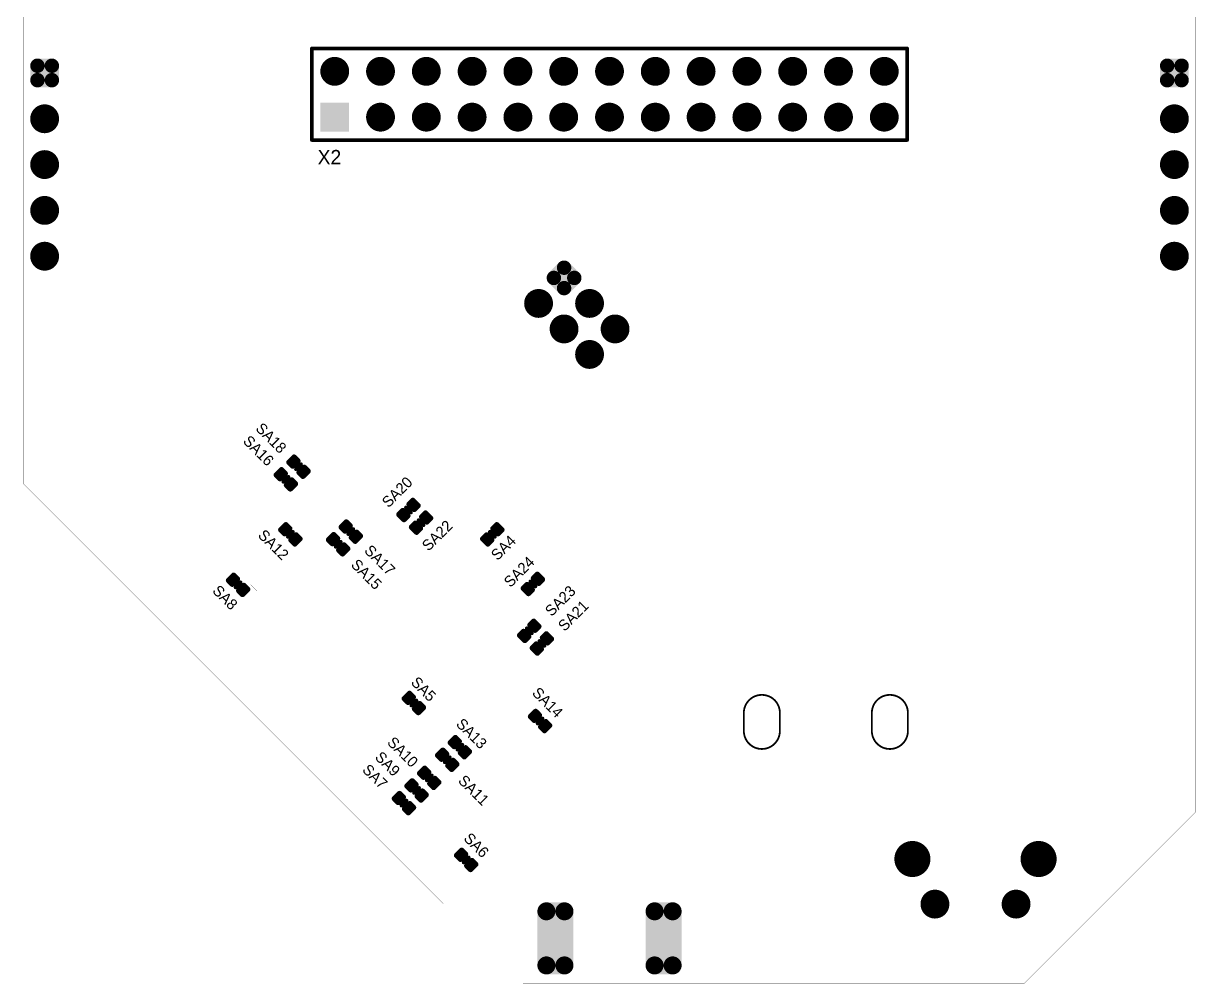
# Model space of a CAD drawing. Extents: x 199 to 362, y 337 to 503.
# Drawn here: x 296.6 to 361.6, y 349.9 to 403.1 of the extents above; entities that cross this region are included whole.
import ezdxf

# ---------------------------------------------------------------- set-up
doc = ezdxf.new("R2010")
doc.units = 0
doc.header["$MEASUREMENT"] = 0
for name, color, linetype in [('BOARD', 250, 'Continuous'), ('BOT_ASSY', 253, 'Continuous'), ('BOT_SILK', 250, 'Continuous'), ('BOTTOM', 254, 'Continuous')]:
    doc.layers.add(name, color=color, linetype=linetype)

# ---------------------------------------------------------------- blocks, each defined once
blk = doc.blocks.new('UNIT_DISC')
at = {"linetype": 'Continuous', "const_width": 0.5}
blk.add_lwpolyline([(0.25, 0, 1), (-0.25, 0, 1)], format="xyb", close=True, dxfattribs=at)
blk = doc.blocks.new('PBD_26_4140')
at = {"layer": 'BOT_ASSY', "linetype": 'Continuous'}
for points, const_width in [([(257.41, 401.74), (224.39, 401.74)], 0.01), ([(224.39, 401.74), (224.39, 396.66)], 0.01), ([(240.9, 396.66), (240.9, 401.74)], 0.0001), ([(257.41, 396.66), (257.41, 401.74)], 0.01), ([(257.41, 399.2), (224.39, 399.2)], 0.0001), ([(224.39, 396.66), (257.41, 396.66)], 0.01)]:
    blk.add_lwpolyline(points, dxfattribs=dict(at, const_width=const_width))
at = {"layer": 'BOT_SILK', "linetype": 'Continuous', "const_width": 0.2}
for points in [[(257.41, 401.74), (224.39, 401.74)], [(224.39, 401.74), (224.39, 396.66)], [(257.41, 396.66), (257.41, 401.74)], [(224.39, 396.66), (257.41, 396.66)]]:
    blk.add_lwpolyline(points, dxfattribs=at)
at = {"layer": 'BOT_ASSY'}
for p, xscale, yscale, zscale in [((224.39, 401.74), 0.01, 0.01, 0.01), ((224.39, 401.74), 0.01, 0.01, 0.01), ((240.9, 401.74), 0.0001, 0.0001, 0.0001), ((257.41, 401.74), 0.01, 0.01, 0.01), ((257.41, 401.74), 0.01, 0.01, 0.01), ((224.39, 399.2), 0.0001, 0.0001, 0.0001), ((257.41, 399.2), 0.0001, 0.0001, 0.0001), ((224.39, 396.66), 0.01, 0.01, 0.01), ((224.39, 396.66), 0.01, 0.01, 0.01), ((240.9, 396.66), 0.0001, 0.0001, 0.0001), ((257.41, 396.66), 0.01, 0.01, 0.01), ((257.41, 396.66), 0.01, 0.01, 0.01)]:
    blk.add_blockref('UNIT_DISC', p, dxfattribs=dict(at, xscale=xscale, yscale=yscale, zscale=zscale))
at = {"layer": 'BOT_SILK', "xscale": 0.2, "yscale": 0.2, "zscale": 0.2}
for p in [(224.39, 401.74), (224.39, 401.74), (257.41, 401.74), (257.41, 401.74), (224.39, 396.66), (224.39, 396.66), (257.41, 396.66), (257.41, 396.66)]:
    blk.add_blockref('UNIT_DISC', p, dxfattribs=at)
blk = doc.blocks.new('SHAPE_EL_787_787_0_0_0_0')
at = {"xscale": 2, "yscale": 2, "zscale": 2}
blk.add_blockref('UNIT_DISC', (0, 0), dxfattribs=at)
blk = doc.blocks.new('SHAPE_EL_629_629_0_0_0_0')
at = {"xscale": 1.6, "yscale": 1.6, "zscale": 1.6}
blk.add_blockref('UNIT_DISC', (0, 0), dxfattribs=at)
blk = doc.blocks.new('SHAPE_SQ_629_629_0_0_0_0')
blk.add_solid([(-0.8, -0.8), (0.8, -0.8), (-0.8, 0.8), (0.8, 0.8)])
blk = doc.blocks.new('SHAPE_RR_1574_787_0_0_0_0')
for points in [[(-1.5, -1), (1.5, -1), (-1.5, 1), (1.5, 1)], [(-2, -0.5), (2, -0.5), (-2, 0.5), (2, 0.5)]]:
    blk.add_solid(points)
for p in [(-1.5, 0.5), (1.5, 0.5), (-1.5, -0.5), (1.5, -0.5)]:
    blk.add_blockref('UNIT_DISC', p)
blk = doc.blocks.new('SHAPE_RR_629_629_0_0_0_0')
for points in [[(-0.4, -0.8), (0.4, -0.8), (-0.4, 0.8), (0.4, 0.8)], [(-0.8, -0.4), (0.8, -0.4), (-0.8, 0.4), (0.8, 0.4)]]:
    blk.add_solid(points)
at = {"xscale": 0.8, "yscale": 0.8, "zscale": 0.8}
for p in [(-0.4, 0.4), (0.4, 0.4), (-0.4, -0.4), (0.4, -0.4)]:
    blk.add_blockref('UNIT_DISC', p, dxfattribs=at)
blk = doc.blocks.new('JUMPER_0603_1395')
at = {"layer": 'BOT_ASSY', "linetype": 'Continuous', "const_width": 0.0001}
for points in [[(261.85355, 373.06066), (260.43934, 371.64645)], [(262.56066, 372.35355), (261.85355, 373.06066)], [(261.14645, 370.93934), (262.56066, 372.35355)], [(260.43934, 371.64645), (261.14645, 370.93934)]]:
    blk.add_lwpolyline(points, dxfattribs=at)
at = {"layer": 'BOT_SILK', "linetype": 'Continuous', "const_width": 0.2}
blk.add_lwpolyline([(261.64142, 371.85858), (261.35858, 372.14142)], dxfattribs=at)
at = {"layer": 'BOT_ASSY', "xscale": 0.0001, "yscale": 0.0001, "zscale": 0.0001}
for p in [(261.85355, 373.06066), (261.85355, 373.06066), (262.56066, 372.35355), (262.56066, 372.35355), (260.43934, 371.64645), (260.43934, 371.64645), (261.14645, 370.93934), (261.14645, 370.93934)]:
    blk.add_blockref('UNIT_DISC', p, dxfattribs=at)
at = {"layer": 'BOT_SILK', "xscale": 0.2, "yscale": 0.2, "zscale": 0.2}
for p in [(261.35858, 372.14142), (261.64142, 371.85858)]:
    blk.add_blockref('UNIT_DISC', p, dxfattribs=at)
blk = doc.blocks.new('SHAPE_RR_236_275_0_0_0_0')
for points in [[(-0.3, -0.2), (0.3, -0.2), (-0.3, 0.2), (0.3, 0.2)], [(-0.15, -0.35), (0.15, -0.35), (-0.15, 0.35), (0.15, 0.35)]]:
    blk.add_solid(points)
at = {"xscale": 0.3, "yscale": 0.3, "zscale": 0.3}
for p in [(-0.15, 0.2), (0.15, 0.2), (-0.15, -0.2), (0.15, -0.2)]:
    blk.add_blockref('UNIT_DISC', p, dxfattribs=at)
blk = doc.blocks.new('SMD60_70_F')
at = {"layer": 'BOTTOM'}
blk.add_blockref('SHAPE_RR_236_275_0_0_0_0', (0, 0), dxfattribs=at)
blk = doc.blocks.new('JUMPER_0603_2507')
at = {"layer": 'BOT_ASSY', "linetype": 'Continuous', "const_width": 0.0001}
for points in [[(258.95355, 375.86066), (257.53934, 374.44645)], [(259.66066, 375.15355), (258.95355, 375.86066)], [(258.24645, 373.73934), (259.66066, 375.15355)], [(257.53934, 374.44645), (258.24645, 373.73934)]]:
    blk.add_lwpolyline(points, dxfattribs=at)
at = {"layer": 'BOT_SILK', "linetype": 'Continuous', "const_width": 0.2}
blk.add_lwpolyline([(258.74142, 374.65858), (258.45858, 374.94142)], dxfattribs=at)
at = {"layer": 'BOT_ASSY', "xscale": 0.0001, "yscale": 0.0001, "zscale": 0.0001}
for p in [(258.95355, 375.86066), (258.95355, 375.86066), (259.66066, 375.15355), (259.66066, 375.15355), (257.53934, 374.44645), (257.53934, 374.44645), (258.24645, 373.73934), (258.24645, 373.73934)]:
    blk.add_blockref('UNIT_DISC', p, dxfattribs=at)
at = {"layer": 'BOT_SILK', "xscale": 0.2, "yscale": 0.2, "zscale": 0.2}
for p in [(258.45858, 374.94142), (258.74142, 374.65858)]:
    blk.add_blockref('UNIT_DISC', p, dxfattribs=at)
blk = doc.blocks.new('JUMPER_0603_2479')
at = {"layer": 'BOT_ASSY', "linetype": 'Continuous', "const_width": 0.0001}
for points in [[(258.50355, 379.61066), (257.08934, 378.19645)], [(259.21066, 378.90355), (258.50355, 379.61066)], [(257.79645, 377.48934), (259.21066, 378.90355)], [(257.08934, 378.19645), (257.79645, 377.48934)]]:
    blk.add_lwpolyline(points, dxfattribs=at)
at = {"layer": 'BOT_SILK', "linetype": 'Continuous', "const_width": 0.2}
blk.add_lwpolyline([(258.00858, 378.69142), (258.29142, 378.40858)], dxfattribs=at)
at = {"layer": 'BOT_ASSY', "xscale": 0.0001, "yscale": 0.0001, "zscale": 0.0001}
for p in [(258.50355, 379.61066), (258.50355, 379.61066), (259.21066, 378.90355), (259.21066, 378.90355), (257.08934, 378.19645), (257.08934, 378.19645), (257.79645, 377.48934), (257.79645, 377.48934)]:
    blk.add_blockref('UNIT_DISC', p, dxfattribs=at)
at = {"layer": 'BOT_SILK', "xscale": 0.2, "yscale": 0.2, "zscale": 0.2}
for p in [(258.00858, 378.69142), (258.29142, 378.40858)]:
    blk.add_blockref('UNIT_DISC', p, dxfattribs=at)
blk = doc.blocks.new('JUMPER_0603_2493')
at = {"layer": 'BOT_ASSY', "linetype": 'Continuous', "const_width": 0.0001}
for points in [[(259.20355, 378.91066), (257.78934, 377.49645)], [(259.91066, 378.20355), (259.20355, 378.91066)], [(258.49645, 376.78934), (259.91066, 378.20355)], [(257.78934, 377.49645), (258.49645, 376.78934)]]:
    blk.add_lwpolyline(points, dxfattribs=at)
at = {"layer": 'BOT_SILK', "linetype": 'Continuous', "const_width": 0.2}
blk.add_lwpolyline([(258.70858, 377.99142), (258.99142, 377.70858)], dxfattribs=at)
at = {"layer": 'BOT_ASSY', "xscale": 0.0001, "yscale": 0.0001, "zscale": 0.0001}
for p in [(259.20355, 378.91066), (259.20355, 378.91066), (259.91066, 378.20355), (259.91066, 378.20355), (257.78934, 377.49645), (257.78934, 377.49645), (258.49645, 376.78934), (258.49645, 376.78934)]:
    blk.add_blockref('UNIT_DISC', p, dxfattribs=at)
at = {"layer": 'BOT_SILK', "xscale": 0.2, "yscale": 0.2, "zscale": 0.2}
for p in [(258.70858, 377.99142), (258.99142, 377.70858)]:
    blk.add_blockref('UNIT_DISC', p, dxfattribs=at)
blk = doc.blocks.new('JUMPER_0603_2251')
at = {"layer": 'BOT_ASSY', "linetype": 'Continuous', "const_width": 0.0001}
for points in [[(245.10355, 365.51066), (243.68934, 364.09645)], [(245.81066, 364.80355), (245.10355, 365.51066)], [(244.39645, 363.38934), (245.81066, 364.80355)], [(243.68934, 364.09645), (244.39645, 363.38934)]]:
    blk.add_lwpolyline(points, dxfattribs=at)
at = {"layer": 'BOT_SILK', "linetype": 'Continuous', "const_width": 0.2}
blk.add_lwpolyline([(244.60858, 364.59142), (244.89142, 364.30858)], dxfattribs=at)
at = {"layer": 'BOT_ASSY', "xscale": 0.0001, "yscale": 0.0001, "zscale": 0.0001}
for p in [(245.10355, 365.51066), (245.10355, 365.51066), (245.81066, 364.80355), (245.81066, 364.80355), (243.68934, 364.09645), (243.68934, 364.09645), (244.39645, 363.38934), (244.39645, 363.38934)]:
    blk.add_blockref('UNIT_DISC', p, dxfattribs=at)
at = {"layer": 'BOT_SILK', "xscale": 0.2, "yscale": 0.2, "zscale": 0.2}
for p in [(244.60858, 364.59142), (244.89142, 364.30858)]:
    blk.add_blockref('UNIT_DISC', p, dxfattribs=at)
blk = doc.blocks.new('JUMPER_0603_2451')
at = {"layer": 'BOT_ASSY', "linetype": 'Continuous', "const_width": 0.0001}
for points in [[(250.99645, 376.51066), (250.28934, 375.80355)], [(252.41066, 375.09645), (250.99645, 376.51066)], [(250.28934, 375.80355), (251.70355, 374.38934)], [(251.70355, 374.38934), (252.41066, 375.09645)]]:
    blk.add_lwpolyline(points, dxfattribs=at)
at = {"layer": 'BOT_SILK', "linetype": 'Continuous', "const_width": 0.2}
blk.add_lwpolyline([(251.49142, 375.59142), (251.20858, 375.30858)], dxfattribs=at)
at = {"layer": 'BOT_ASSY', "xscale": 0.0001, "yscale": 0.0001, "zscale": 0.0001}
for p in [(250.99645, 376.51066), (250.99645, 376.51066), (250.28934, 375.80355), (250.28934, 375.80355), (252.41066, 375.09645), (252.41066, 375.09645), (251.70355, 374.38934), (251.70355, 374.38934)]:
    blk.add_blockref('UNIT_DISC', p, dxfattribs=at)
at = {"layer": 'BOT_SILK', "xscale": 0.2, "yscale": 0.2, "zscale": 0.2}
for p in [(251.20858, 375.30858), (251.49142, 375.59142)]:
    blk.add_blockref('UNIT_DISC', p, dxfattribs=at)
blk = doc.blocks.new('JUMPER_0603_3354')
at = {"layer": 'BOT_ASSY', "linetype": 'Continuous', "const_width": 0.0001}
for points in [[(252.10355, 366.51066), (250.68934, 365.09645)], [(252.81066, 365.80355), (252.10355, 366.51066)], [(251.39645, 364.38934), (252.81066, 365.80355)], [(250.68934, 365.09645), (251.39645, 364.38934)]]:
    blk.add_lwpolyline(points, dxfattribs=at)
at = {"layer": 'BOT_SILK', "linetype": 'Continuous', "const_width": 0.2}
blk.add_lwpolyline([(251.89142, 365.30858), (251.60858, 365.59142)], dxfattribs=at)
at = {"layer": 'BOT_ASSY', "xscale": 0.0001, "yscale": 0.0001, "zscale": 0.0001}
for p in [(252.10355, 366.51066), (252.10355, 366.51066), (252.81066, 365.80355), (252.81066, 365.80355), (250.68934, 365.09645), (250.68934, 365.09645), (251.39645, 364.38934), (251.39645, 364.38934)]:
    blk.add_blockref('UNIT_DISC', p, dxfattribs=at)
at = {"layer": 'BOT_SILK', "xscale": 0.2, "yscale": 0.2, "zscale": 0.2}
for p in [(251.60858, 365.59142), (251.89142, 365.30858)]:
    blk.add_blockref('UNIT_DISC', p, dxfattribs=at)
blk = doc.blocks.new('JUMPER_0603_2294')
at = {"layer": 'BOT_ASSY', "linetype": 'Continuous', "const_width": 0.0001}
for points in [[(244.29645, 369.81066), (243.58934, 369.10355)], [(245.71066, 368.39645), (244.29645, 369.81066)], [(243.58934, 369.10355), (245.00355, 367.68934)], [(245.00355, 367.68934), (245.71066, 368.39645)]]:
    blk.add_lwpolyline(points, dxfattribs=at)
at = {"layer": 'BOT_SILK', "linetype": 'Continuous', "const_width": 0.2}
blk.add_lwpolyline([(244.79142, 368.89142), (244.50858, 368.60858)], dxfattribs=at)
at = {"layer": 'BOT_ASSY', "xscale": 0.0001, "yscale": 0.0001, "zscale": 0.0001}
for p in [(244.29645, 369.81066), (244.29645, 369.81066), (243.58934, 369.10355), (243.58934, 369.10355), (245.71066, 368.39645), (245.71066, 368.39645), (245.00355, 367.68934), (245.00355, 367.68934)]:
    blk.add_blockref('UNIT_DISC', p, dxfattribs=at)
at = {"layer": 'BOT_SILK', "xscale": 0.2, "yscale": 0.2, "zscale": 0.2}
for p in [(244.50858, 368.60858), (244.79142, 368.89142)]:
    blk.add_blockref('UNIT_DISC', p, dxfattribs=at)
blk = doc.blocks.new('JUMPER_0603_1940')
at = {"layer": 'BOT_ASSY', "linetype": 'Continuous', "const_width": 0.0001}
for points in [[(256.30355, 375.31066), (254.88934, 373.89645)], [(257.01066, 374.60355), (256.30355, 375.31066)], [(255.59645, 373.18934), (257.01066, 374.60355)], [(254.88934, 373.89645), (255.59645, 373.18934)]]:
    blk.add_lwpolyline(points, dxfattribs=at)
at = {"layer": 'BOT_SILK', "linetype": 'Continuous', "const_width": 0.2}
blk.add_lwpolyline([(256.09142, 374.10858), (255.80858, 374.39142)], dxfattribs=at)
at = {"layer": 'BOT_ASSY', "xscale": 0.0001, "yscale": 0.0001, "zscale": 0.0001}
for p in [(256.30355, 375.31066), (256.30355, 375.31066), (257.01066, 374.60355), (257.01066, 374.60355), (254.88934, 373.89645), (254.88934, 373.89645), (255.59645, 373.18934), (255.59645, 373.18934)]:
    blk.add_blockref('UNIT_DISC', p, dxfattribs=at)
at = {"layer": 'BOT_SILK', "xscale": 0.2, "yscale": 0.2, "zscale": 0.2}
for p in [(255.80858, 374.39142), (256.09142, 374.10858)]:
    blk.add_blockref('UNIT_DISC', p, dxfattribs=at)
blk = doc.blocks.new('JUMPER_0603_1337')
at = {"layer": 'BOT_ASSY', "linetype": 'Continuous', "const_width": 0.0001}
for points in [[(255.60355, 376.01066), (254.18934, 374.59645)], [(256.31066, 375.30355), (255.60355, 376.01066)], [(254.89645, 373.88934), (256.31066, 375.30355)], [(254.18934, 374.59645), (254.89645, 373.88934)]]:
    blk.add_lwpolyline(points, dxfattribs=at)
at = {"layer": 'BOT_SILK', "linetype": 'Continuous', "const_width": 0.2}
blk.add_lwpolyline([(255.39142, 374.80858), (255.10858, 375.09142)], dxfattribs=at)
at = {"layer": 'BOT_ASSY', "xscale": 0.0001, "yscale": 0.0001, "zscale": 0.0001}
for p in [(255.60355, 376.01066), (255.60355, 376.01066), (256.31066, 375.30355), (256.31066, 375.30355), (254.18934, 374.59645), (254.18934, 374.59645), (254.89645, 373.88934), (254.89645, 373.88934)]:
    blk.add_blockref('UNIT_DISC', p, dxfattribs=at)
at = {"layer": 'BOT_SILK', "xscale": 0.2, "yscale": 0.2, "zscale": 0.2}
for p in [(255.10858, 375.09142), (255.39142, 374.80858)]:
    blk.add_blockref('UNIT_DISC', p, dxfattribs=at)
blk = doc.blocks.new('JUMPER_0603_1208')
at = {"layer": 'BOT_ASSY', "linetype": 'Continuous', "const_width": 0.0001}
for points in [[(244.79645, 373.11066), (244.08934, 372.40355)], [(246.21066, 371.69645), (244.79645, 373.11066)], [(244.08934, 372.40355), (245.50355, 370.98934)], [(245.50355, 370.98934), (246.21066, 371.69645)]]:
    blk.add_lwpolyline(points, dxfattribs=at)
at = {"layer": 'BOT_SILK', "linetype": 'Continuous', "const_width": 0.2}
blk.add_lwpolyline([(245.29142, 372.19142), (245.00858, 371.90858)], dxfattribs=at)
at = {"layer": 'BOT_ASSY', "xscale": 0.0001, "yscale": 0.0001, "zscale": 0.0001}
for p in [(244.79645, 373.11066), (244.79645, 373.11066), (244.08934, 372.40355), (244.08934, 372.40355), (246.21066, 371.69645), (246.21066, 371.69645), (245.50355, 370.98934), (245.50355, 370.98934)]:
    blk.add_blockref('UNIT_DISC', p, dxfattribs=at)
at = {"layer": 'BOT_SILK', "xscale": 0.2, "yscale": 0.2, "zscale": 0.2}
for p in [(245.00858, 371.90858), (245.29142, 372.19142)]:
    blk.add_blockref('UNIT_DISC', p, dxfattribs=at)
blk = doc.blocks.new('JUMPER_0603_1225')
at = {"layer": 'BOT_ASSY', "linetype": 'Continuous', "const_width": 0.0001}
for points in [[(247.04645, 375.86066), (246.33934, 375.15355)], [(248.46066, 374.44645), (247.04645, 375.86066)], [(246.33934, 375.15355), (247.75355, 373.73934)], [(247.75355, 373.73934), (248.46066, 374.44645)]]:
    blk.add_lwpolyline(points, dxfattribs=at)
at = {"layer": 'BOT_SILK', "linetype": 'Continuous', "const_width": 0.2}
blk.add_lwpolyline([(247.54142, 374.94142), (247.25858, 374.65858)], dxfattribs=at)
at = {"layer": 'BOT_ASSY', "xscale": 0.0001, "yscale": 0.0001, "zscale": 0.0001}
for p in [(247.04645, 375.86066), (247.04645, 375.86066), (246.33934, 375.15355), (246.33934, 375.15355), (248.46066, 374.44645), (248.46066, 374.44645), (247.75355, 373.73934), (247.75355, 373.73934)]:
    blk.add_blockref('UNIT_DISC', p, dxfattribs=at)
at = {"layer": 'BOT_SILK', "xscale": 0.2, "yscale": 0.2, "zscale": 0.2}
for p in [(247.25858, 374.65858), (247.54142, 374.94142)]:
    blk.add_blockref('UNIT_DISC', p, dxfattribs=at)
blk = doc.blocks.new('JUMPER_0603_1194')
at = {"layer": 'BOT_ASSY', "linetype": 'Continuous', "const_width": 0.0001}
for points in [[(244.99645, 370.51066), (244.28934, 369.80355)], [(246.41066, 369.09645), (244.99645, 370.51066)], [(244.28934, 369.80355), (245.70355, 368.38934)], [(245.70355, 368.38934), (246.41066, 369.09645)]]:
    blk.add_lwpolyline(points, dxfattribs=at)
at = {"layer": 'BOT_SILK', "linetype": 'Continuous', "const_width": 0.2}
blk.add_lwpolyline([(245.49142, 369.59142), (245.20858, 369.30858)], dxfattribs=at)
at = {"layer": 'BOT_ASSY', "xscale": 0.0001, "yscale": 0.0001, "zscale": 0.0001}
for p in [(244.99645, 370.51066), (244.99645, 370.51066), (244.28934, 369.80355), (244.28934, 369.80355), (246.41066, 369.09645), (246.41066, 369.09645), (245.70355, 368.38934), (245.70355, 368.38934)]:
    blk.add_blockref('UNIT_DISC', p, dxfattribs=at)
at = {"layer": 'BOT_SILK', "xscale": 0.2, "yscale": 0.2, "zscale": 0.2}
for p in [(245.20858, 369.30858), (245.49142, 369.59142)]:
    blk.add_blockref('UNIT_DISC', p, dxfattribs=at)
blk = doc.blocks.new('JUMPER_0603_2465')
at = {"layer": 'BOT_ASSY', "linetype": 'Continuous', "const_width": 0.0001}
for points in [[(251.69645, 377.21066), (250.98934, 376.50355)], [(253.11066, 375.79645), (251.69645, 377.21066)], [(250.98934, 376.50355), (252.40355, 375.08934)], [(252.40355, 375.08934), (253.11066, 375.79645)]]:
    blk.add_lwpolyline(points, dxfattribs=at)
at = {"layer": 'BOT_SILK', "linetype": 'Continuous', "const_width": 0.2}
blk.add_lwpolyline([(252.19142, 376.29142), (251.90858, 376.00858)], dxfattribs=at)
at = {"layer": 'BOT_ASSY', "xscale": 0.0001, "yscale": 0.0001, "zscale": 0.0001}
for p in [(251.69645, 377.21066), (251.69645, 377.21066), (250.98934, 376.50355), (250.98934, 376.50355), (253.11066, 375.79645), (253.11066, 375.79645), (252.40355, 375.08934), (252.40355, 375.08934)]:
    blk.add_blockref('UNIT_DISC', p, dxfattribs=at)
at = {"layer": 'BOT_SILK', "xscale": 0.2, "yscale": 0.2, "zscale": 0.2}
for p in [(251.90858, 376.00858), (252.19142, 376.29142)]:
    blk.add_blockref('UNIT_DISC', p, dxfattribs=at)
blk = doc.blocks.new('JUMPER_0603_2421')
at = {"layer": 'BOT_ASSY', "linetype": 'Continuous', "const_width": 0.0001}
for points in [[(251.95355, 361.66066), (250.53934, 360.24645)], [(252.66066, 360.95355), (251.95355, 361.66066)], [(251.24645, 359.53934), (252.66066, 360.95355)], [(250.53934, 360.24645), (251.24645, 359.53934)]]:
    blk.add_lwpolyline(points, dxfattribs=at)
at = {"layer": 'BOT_SILK', "linetype": 'Continuous', "const_width": 0.2}
blk.add_lwpolyline([(251.45858, 360.74142), (251.74142, 360.45858)], dxfattribs=at)
at = {"layer": 'BOT_ASSY', "xscale": 0.0001, "yscale": 0.0001, "zscale": 0.0001}
for p in [(251.95355, 361.66066), (251.95355, 361.66066), (252.66066, 360.95355), (252.66066, 360.95355), (250.53934, 360.24645), (250.53934, 360.24645), (251.24645, 359.53934), (251.24645, 359.53934)]:
    blk.add_blockref('UNIT_DISC', p, dxfattribs=at)
at = {"layer": 'BOT_SILK', "xscale": 0.2, "yscale": 0.2, "zscale": 0.2}
for p in [(251.45858, 360.74142), (251.74142, 360.45858)]:
    blk.add_blockref('UNIT_DISC', p, dxfattribs=at)
blk = doc.blocks.new('JUMPER_0603_2393')
at = {"layer": 'BOT_ASSY', "linetype": 'Continuous', "const_width": 0.0001}
for points in [[(252.65355, 360.96066), (251.23934, 359.54645)], [(253.36066, 360.25355), (252.65355, 360.96066)], [(251.94645, 358.83934), (253.36066, 360.25355)], [(251.23934, 359.54645), (251.94645, 358.83934)]]:
    blk.add_lwpolyline(points, dxfattribs=at)
at = {"layer": 'BOT_SILK', "linetype": 'Continuous', "const_width": 0.2}
blk.add_lwpolyline([(252.15858, 360.04142), (252.44142, 359.75858)], dxfattribs=at)
at = {"layer": 'BOT_ASSY', "xscale": 0.0001, "yscale": 0.0001, "zscale": 0.0001}
for p in [(252.65355, 360.96066), (252.65355, 360.96066), (253.36066, 360.25355), (253.36066, 360.25355), (251.23934, 359.54645), (251.23934, 359.54645), (251.94645, 358.83934), (251.94645, 358.83934)]:
    blk.add_blockref('UNIT_DISC', p, dxfattribs=at)
at = {"layer": 'BOT_SILK', "xscale": 0.2, "yscale": 0.2, "zscale": 0.2}
for p in [(252.15858, 360.04142), (252.44142, 359.75858)]:
    blk.add_blockref('UNIT_DISC', p, dxfattribs=at)
blk = doc.blocks.new('JUMPER_0603_2407')
at = {"layer": 'BOT_ASSY', "linetype": 'Continuous', "const_width": 0.0001}
for points in [[(251.25355, 362.36066), (249.83934, 360.94645)], [(251.96066, 361.65355), (251.25355, 362.36066)], [(250.54645, 360.23934), (251.96066, 361.65355)], [(249.83934, 360.94645), (250.54645, 360.23934)]]:
    blk.add_lwpolyline(points, dxfattribs=at)
at = {"layer": 'BOT_SILK', "linetype": 'Continuous', "const_width": 0.2}
blk.add_lwpolyline([(250.75858, 361.44142), (251.04142, 361.15858)], dxfattribs=at)
at = {"layer": 'BOT_ASSY', "xscale": 0.0001, "yscale": 0.0001, "zscale": 0.0001}
for p in [(251.25355, 362.36066), (251.25355, 362.36066), (251.96066, 361.65355), (251.96066, 361.65355), (249.83934, 360.94645), (249.83934, 360.94645), (250.54645, 360.23934), (250.54645, 360.23934)]:
    blk.add_blockref('UNIT_DISC', p, dxfattribs=at)
at = {"layer": 'BOT_SILK', "xscale": 0.2, "yscale": 0.2, "zscale": 0.2}
for p in [(250.75858, 361.44142), (251.04142, 361.15858)]:
    blk.add_blockref('UNIT_DISC', p, dxfattribs=at)
blk = doc.blocks.new('JUMPER_0603_1178')
at = {"layer": 'BOT_ASSY', "linetype": 'Continuous', "const_width": 0.0001}
for points in [[(250.25355, 363.36066), (248.83934, 361.94645)], [(250.96066, 362.65355), (250.25355, 363.36066)], [(249.54645, 361.23934), (250.96066, 362.65355)], [(248.83934, 361.94645), (249.54645, 361.23934)]]:
    blk.add_lwpolyline(points, dxfattribs=at)
at = {"layer": 'BOT_SILK', "linetype": 'Continuous', "const_width": 0.2}
blk.add_lwpolyline([(249.75858, 362.44142), (250.04142, 362.15858)], dxfattribs=at)
at = {"layer": 'BOT_ASSY', "xscale": 0.0001, "yscale": 0.0001, "zscale": 0.0001}
for p in [(250.25355, 363.36066), (250.25355, 363.36066), (250.96066, 362.65355), (250.96066, 362.65355), (248.83934, 361.94645), (248.83934, 361.94645), (249.54645, 361.23934), (249.54645, 361.23934)]:
    blk.add_blockref('UNIT_DISC', p, dxfattribs=at)
at = {"layer": 'BOT_SILK', "xscale": 0.2, "yscale": 0.2, "zscale": 0.2}
for p in [(249.75858, 362.44142), (250.04142, 362.15858)]:
    blk.add_blockref('UNIT_DISC', p, dxfattribs=at)
blk = doc.blocks.new('JUMPER_0603_1164')
at = {"layer": 'BOT_ASSY', "linetype": 'Continuous', "const_width": 0.0001}
for points in [[(249.55355, 364.06066), (248.13934, 362.64645)], [(250.26066, 363.35355), (249.55355, 364.06066)], [(248.84645, 361.93934), (250.26066, 363.35355)], [(248.13934, 362.64645), (248.84645, 361.93934)]]:
    blk.add_lwpolyline(points, dxfattribs=at)
at = {"layer": 'BOT_SILK', "linetype": 'Continuous', "const_width": 0.2}
blk.add_lwpolyline([(249.05858, 363.14142), (249.34142, 362.85858)], dxfattribs=at)
at = {"layer": 'BOT_ASSY', "xscale": 0.0001, "yscale": 0.0001, "zscale": 0.0001}
for p in [(249.55355, 364.06066), (249.55355, 364.06066), (250.26066, 363.35355), (250.26066, 363.35355), (248.13934, 362.64645), (248.13934, 362.64645), (248.84645, 361.93934), (248.84645, 361.93934)]:
    blk.add_blockref('UNIT_DISC', p, dxfattribs=at)
at = {"layer": 'BOT_SILK', "xscale": 0.2, "yscale": 0.2, "zscale": 0.2}
for p in [(249.05858, 363.14142), (249.34142, 362.85858)]:
    blk.add_blockref('UNIT_DISC', p, dxfattribs=at)
blk = doc.blocks.new('JUMPER_0603_1128')
at = {"layer": 'BOT_ASSY', "linetype": 'Continuous', "const_width": 0.0001}
for points in [[(249.20355, 357.81066), (247.78934, 356.39645)], [(249.91066, 357.10355), (249.20355, 357.81066)], [(248.49645, 355.68934), (249.91066, 357.10355)], [(247.78934, 356.39645), (248.49645, 355.68934)]]:
    blk.add_lwpolyline(points, dxfattribs=at)
at = {"layer": 'BOT_SILK', "linetype": 'Continuous', "const_width": 0.2}
blk.add_lwpolyline([(248.99142, 356.60858), (248.70858, 356.89142)], dxfattribs=at)
at = {"layer": 'BOT_ASSY', "xscale": 0.0001, "yscale": 0.0001, "zscale": 0.0001}
for p in [(249.20355, 357.81066), (249.20355, 357.81066), (249.91066, 357.10355), (249.91066, 357.10355), (247.78934, 356.39645), (247.78934, 356.39645), (248.49645, 355.68934), (248.49645, 355.68934)]:
    blk.add_blockref('UNIT_DISC', p, dxfattribs=at)
at = {"layer": 'BOT_SILK', "xscale": 0.2, "yscale": 0.2, "zscale": 0.2}
for p in [(248.70858, 356.89142), (248.99142, 356.60858)]:
    blk.add_blockref('UNIT_DISC', p, dxfattribs=at)

msp = doc.modelspace()

# ---------------------------------------------------------------- linework, layer by layer
at = {"layer": 'BOARD', "linetype": 'Continuous'}
for points, const_width in [([(296.606, 377.6), (296.606, 486.7)], 0.01), ([(361.606, 359.4), (361.606, 486.7)], 0.01), ([(324.306, 349.9), (296.606, 377.6)], 0.01), ([(336.556, 364.9), (336.556, 363.9)], 0.1), ([(338.556, 364.9), (338.556, 363.9)], 0.1), ([(343.656, 364.9), (343.656, 363.9)], 0.1), ([(345.656, 364.9), (345.656, 363.9)], 0.1), ([(361.606, 359.4), (352.106, 349.9)], 0.01), ([(352.106, 349.9), (324.306, 349.9)], 0.01)]:
    msp.add_lwpolyline(points, dxfattribs=dict(at, const_width=const_width))
at = {"layer": 'BOARD', "linetype": 'Continuous', "const_width": 0.1}
for points in [[(336.556, 364.9, -1), (338.556, 364.9, -1)], [(343.656, 364.9, -1), (345.656, 364.9, -1)], [(338.556, 363.9, -1), (336.556, 363.9, -1)], [(345.656, 363.9, -1), (343.656, 363.9, -1)]]:
    msp.add_lwpolyline(points, format="xyb", dxfattribs=at)

# ---------------------------------------------------------------- block references
at = {"xscale": -1}
for name in ['PBD_26_4140', 'JUMPER_0603_2479', 'JUMPER_0603_2493', 'JUMPER_0603_2465', 'JUMPER_0603_2451', 'JUMPER_0603_2507', 'JUMPER_0603_1337', 'JUMPER_0603_1225', 'JUMPER_0603_1940', 'JUMPER_0603_1395', 'JUMPER_0603_1208', 'JUMPER_0603_1194', 'JUMPER_0603_2294', 'JUMPER_0603_3354', 'JUMPER_0603_2251', 'JUMPER_0603_1164', 'JUMPER_0603_1178', 'JUMPER_0603_2407', 'JUMPER_0603_2421', 'JUMPER_0603_2393', 'JUMPER_0603_1128']:
    msp.add_blockref(name, (570.006, 0), dxfattribs=at)
for p, rotation in [((311.573, 378.833), 134.9999999999999), ((310.873, 378.133), 134.9999999999999), ((312.138, 378.267), 134.9999999999999), ((311.438, 377.567), 134.9999999999999), ((318.238, 376.433), 225), ((317.673, 375.867), 225), ((318.938, 375.733), 225), ((311.123, 375.083), 315), ((314.473, 375.233), 315), ((315.038, 374.667), 315), ((318.373, 375.167), 225), ((322.888, 375.083), 225), ((311.688, 374.517), 315), ((313.773, 374.533), 315), ((322.323, 374.517), 225), ((314.338, 373.967), 315), ((308.223, 372.283), 315), ((325.138, 372.333), 225), ((308.788, 371.717), 315), ((324.573, 371.767), 225), ((324.938, 369.733), 225), ((324.373, 369.167), 225), ((325.638, 369.033), 225), ((325.073, 368.467), 225), ((317.973, 365.733), 315), ((318.538, 365.167), 315), ((324.973, 364.733), 134.9999999999999), ((325.538, 364.167), 134.9999999999999), ((320.523, 363.283), 134.9999999999999), ((319.823, 362.583), 134.9999999999999), ((321.088, 362.717), 134.9999999999999), ((320.388, 362.017), 134.9999999999999), ((318.823, 361.583), 134.9999999999999), ((319.388, 361.017), 134.9999999999999), ((318.123, 360.883), 134.9999999999999), ((317.423, 360.183), 134.9999999999999), ((318.688, 360.317), 134.9999999999999), ((317.988, 359.617), 134.9999999999999), ((320.873, 357.033), 315), ((321.438, 356.467), 315)]:
    msp.add_blockref('SMD60_70_F', p, dxfattribs=dict(at, rotation=rotation))
at = {"layer": 'BOARD'}
for p, xscale, yscale, zscale in [((296.606, 377.6), -0.01, 0.01, 0.01), ((296.606, 377.6), -0.01, 0.01, 0.01), ((336.556, 364.9), -0.1, 0.1, 0.1), ((336.556, 364.9), -0.1, 0.1, 0.1), ((338.556, 364.9), -0.1, 0.1, 0.1), ((338.556, 364.9), -0.1, 0.1, 0.1), ((343.656, 364.9), -0.1, 0.1, 0.1), ((343.656, 364.9), -0.1, 0.1, 0.1), ((345.656, 364.9), -0.1, 0.1, 0.1), ((345.656, 364.9), -0.1, 0.1, 0.1), ((336.556, 363.9), -0.1, 0.1, 0.1), ((336.556, 363.9), -0.1, 0.1, 0.1), ((338.556, 363.9), -0.1, 0.1, 0.1), ((338.556, 363.9), -0.1, 0.1, 0.1), ((343.656, 363.9), -0.1, 0.1, 0.1), ((343.656, 363.9), -0.1, 0.1, 0.1), ((345.656, 363.9), -0.1, 0.1, 0.1), ((345.656, 363.9), -0.1, 0.1, 0.1), ((361.606, 359.4), -0.01, 0.01, 0.01), ((361.606, 359.4), -0.01, 0.01, 0.01), ((324.306, 349.9), -0.01, 0.01, 0.01), ((324.306, 349.9), -0.01, 0.01, 0.01), ((352.106, 349.9), -0.01, 0.01, 0.01), ((352.106, 349.9), -0.01, 0.01, 0.01)]:
    msp.add_blockref('UNIT_DISC', p, dxfattribs=dict(at, xscale=xscale, yscale=yscale, zscale=zscale))
at = {"layer": 'BOTTOM', "xscale": -1}
for name, p in [('SHAPE_RR_629_629_0_0_0_0', (297.777, 400.38)), ('SHAPE_RR_629_629_0_0_0_0', (360.436, 400.38)), ('SHAPE_EL_629_629_0_0_0_0', (297.777, 397.84)), ('SHAPE_EL_629_629_0_0_0_0', (360.436, 397.84)), ('SHAPE_EL_629_629_0_0_0_0', (297.777, 395.3)), ('SHAPE_EL_629_629_0_0_0_0', (360.436, 395.3)), ('SHAPE_EL_629_629_0_0_0_0', (297.777, 392.76)), ('SHAPE_EL_629_629_0_0_0_0', (360.436, 392.76)), ('SHAPE_EL_629_629_0_0_0_0', (297.777, 390.22)), ('SHAPE_EL_629_629_0_0_0_0', (360.436, 390.22))]:
    msp.add_blockref(name, p, dxfattribs=at)
for name, p, rotation in [('SHAPE_EL_629_629_0_0_0_0', (313.866, 400.47), 90), ('SHAPE_EL_629_629_0_0_0_0', (316.406, 400.47), 90), ('SHAPE_EL_629_629_0_0_0_0', (318.946, 400.47), 90), ('SHAPE_EL_629_629_0_0_0_0', (321.486, 400.47), 90), ('SHAPE_EL_629_629_0_0_0_0', (324.026, 400.47), 90), ('SHAPE_EL_629_629_0_0_0_0', (326.566, 400.47), 90), ('SHAPE_EL_629_629_0_0_0_0', (329.106, 400.47), 90), ('SHAPE_EL_629_629_0_0_0_0', (331.646, 400.47), 90), ('SHAPE_EL_629_629_0_0_0_0', (334.186, 400.47), 90), ('SHAPE_EL_629_629_0_0_0_0', (336.726, 400.47), 90), ('SHAPE_EL_629_629_0_0_0_0', (339.266, 400.47), 90), ('SHAPE_EL_629_629_0_0_0_0', (341.806, 400.47), 90), ('SHAPE_EL_629_629_0_0_0_0', (344.346, 400.47), 90), ('SHAPE_SQ_629_629_0_0_0_0', (313.866, 397.93), 90), ('SHAPE_EL_629_629_0_0_0_0', (316.406, 397.93), 90), ('SHAPE_EL_629_629_0_0_0_0', (318.946, 397.93), 90), ('SHAPE_EL_629_629_0_0_0_0', (321.486, 397.93), 90), ('SHAPE_EL_629_629_0_0_0_0', (324.026, 397.93), 90), ('SHAPE_EL_629_629_0_0_0_0', (326.566, 397.93), 90), ('SHAPE_EL_629_629_0_0_0_0', (329.106, 397.93), 90), ('SHAPE_EL_629_629_0_0_0_0', (331.646, 397.93), 90), ('SHAPE_EL_629_629_0_0_0_0', (334.186, 397.93), 90), ('SHAPE_EL_629_629_0_0_0_0', (336.726, 397.93), 90), ('SHAPE_EL_629_629_0_0_0_0', (339.266, 397.93), 90), ('SHAPE_EL_629_629_0_0_0_0', (341.806, 397.93), 90), ('SHAPE_EL_629_629_0_0_0_0', (344.346, 397.93), 90), ('SHAPE_RR_629_629_0_0_0_0', (326.586, 389.016), 45), ('SHAPE_EL_629_629_0_0_0_0', (325.172, 387.602), 45), ('SHAPE_EL_629_629_0_0_0_0', (328, 387.602), 45), ('SHAPE_EL_629_629_0_0_0_0', (326.586, 386.188), 45), ('SHAPE_EL_629_629_0_0_0_0', (329.415, 386.188), 45), ('SHAPE_EL_629_629_0_0_0_0', (328, 384.774), 45), ('SHAPE_EL_787_787_0_0_0_0', (345.906, 356.8), 180), ('SHAPE_EL_787_787_0_0_0_0', (352.906, 356.8), 180), ('SHAPE_EL_629_629_0_0_0_0', (347.156, 354.3), 180), ('SHAPE_EL_629_629_0_0_0_0', (351.656, 354.3), 180), ('SHAPE_RR_1574_787_0_0_0_0', (326.106, 352.4), 90), ('SHAPE_RR_1574_787_0_0_0_0', (332.106, 352.4), 90)]:
    msp.add_blockref(name, p, dxfattribs=dict(at, rotation=rotation))

# ---------------------------------------------------------------- texts
at = {"layer": 'BOT_SILK'}
msp.add_text('X2', height=0.8, dxfattribs=at).set_placement((312.916, 395.311))
at = {"layer": 'BOTTOM'}
for s, rotation, p in [('SA18', 315, (309.433, 380.624)), ('SA16', 315, (308.733, 379.924)), ('SA20', 45, (316.847, 376.239)), ('SA22', 45, (319.066, 373.829)), ('SA12', 315, (309.562, 374.704)), ('SA4', 45, (322.895, 373.311)), ('SA17', 315, (315.462, 373.853)), ('SA15', 315, (314.721, 373.07)), ('SA24', 45, (323.611, 371.819)), ('SA8', 315, (307.039, 371.627)), ('SA23', 45, (325.892, 370.208)), ('SA21', 45, (326.614, 369.384)), ('SA5', 315, (318.048, 366.548)), ('SA14', 315, (324.769, 365.963)), ('SA13', 315, (320.551, 364.24)), ('SA10', 315, (316.732, 363.218)), ('SA9', 315, (316.049, 362.401)), ('SA7', 315, (315.349, 361.701)), ('SA11', 315, (320.667, 361.096)), ('SA6', 315, (320.974, 357.894))]:
    msp.add_text(s, height=0.6, rotation=rotation, dxfattribs=at).set_placement(p)

doc.saveas('drawing.dxf')
